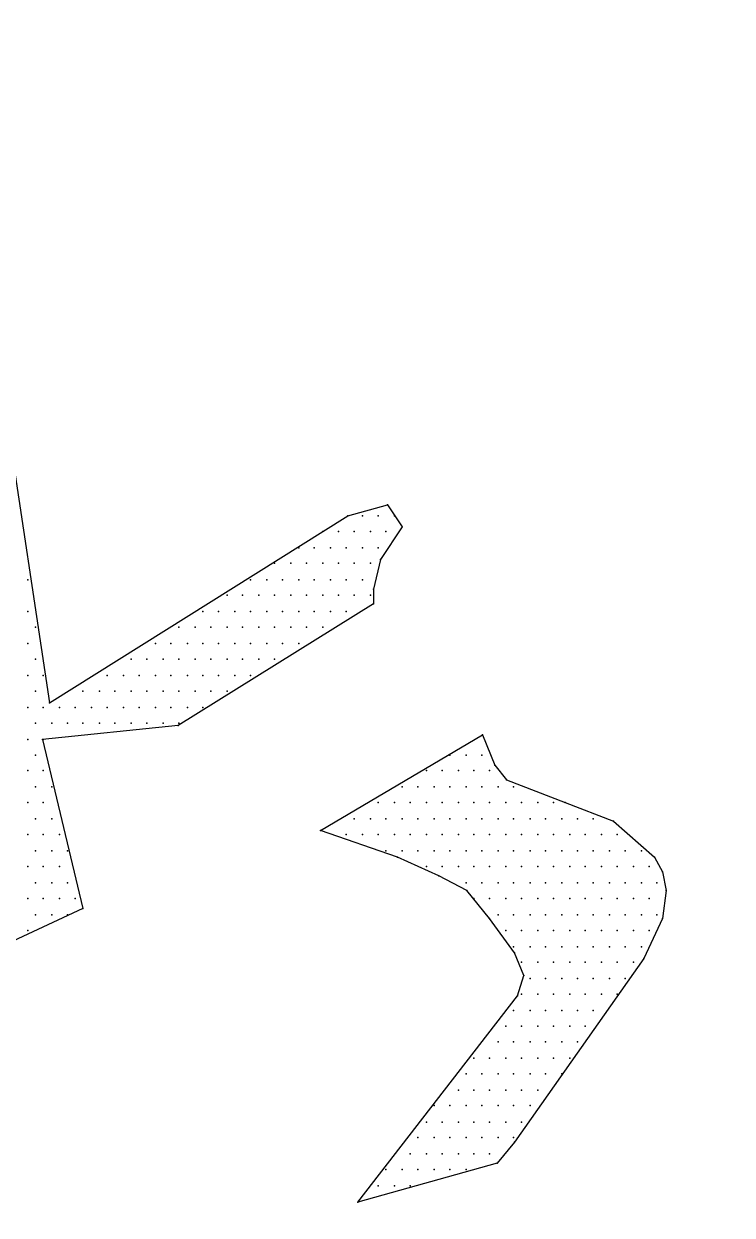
# Model space of a CAD drawing. Extents: x 204392 to 206166, y 706239 to 707835.
# Drawn here: x 204701.2 to 204710.8, y 707712.39 to 707728.53 of the extents above; entities that cross this region are included whole.
import ezdxf

# ---------------------------------------------------------------- set-up
doc = ezdxf.new("R2010")
doc.units = 0
doc.header["$LTSCALE"] = 7
doc.header["$MEASUREMENT"] = 0
doc.layers.add('FNCP001', color=2, linetype='Continuous')
doc.layers.add('KOTERET', color=1, linetype='Continuous')

# ---------------------------------------------------------------- blocks, each defined once
blk = doc.blocks.new('elips')
at = {"layer": 'KOTERET', "color": 1, "linetype": 'Continuous'}
blk.add_lwpolyline([(183470.016, 676895.4537, 0.049045), (183480.4615, 676894.7042, 0.072972), (183495.7682, 676897.3644, 0.125195), (183505.5539, 676902.7006, 0.103069), (183510.8901, 676910.222, 0.035565), (183511.2437, 676911.7474, 0.105225), (183511.0009, 676916.3288, 0.105504), (183506.2242, 676923.6021, 0.107235), (183498.7609, 676928.3419, 0.064474), (183486.278, 676931.7833, 0.055181), (183475.1886, 676932.1158, 0.081162), (183462.1621, 676929.4398, 0.05669), (183453.886, 676925.1539, 0.171614), (183447.8425, 676918.1287, 0.076301), (183446.9293, 676914.0117, 0.117637), (183448.3967, 676907.7307, 0.130118), (183453.0995, 676902.3945, 0.070334), (183462.7691, 676897.2958, 0.047983), (183470.016, 676895.4537)], format="xyb", dxfattribs=at)
at = {"layer": 'KOTERET', "color": 2, "linetype": 'Continuous'}
for points in [[(183456.0289, 676906.9601), (183456.3245, 676904.9966)], [(183458.346, 676906.2634), (183458.6152, 676906.3373)], [(183458.6152, 676906.3373), (183458.7155, 676906.1895)], [(183456.3245, 676904.9966), (183458.346, 676906.2634)], [(183458.4463, 676906.2634), (183458.4463, 676906.2634)], [(183458.5519, 676906.2634), (183458.5519, 676906.2634)], [(183458.6627, 676906.2634), (183458.6627, 676906.2634)], [(183458.7155, 676906.1895), (183458.5677, 676905.9678)], [(183458.1771, 676906.1578), (183458.1771, 676906.1578)], [(183458.2827, 676906.1578), (183458.2827, 676906.1578)], [(183458.3882, 676906.1578), (183458.3882, 676906.1578)], [(183458.4991, 676906.1578), (183458.4991, 676906.1578)], [(183458.6046, 676906.1578), (183458.6046, 676906.1578)], [(183458.0135, 676906.047), (183458.0135, 676906.047)], [(183458.119, 676906.047), (183458.119, 676906.047)], [(183458.2299, 676906.047), (183458.2299, 676906.047)], [(183458.3355, 676906.047), (183458.3355, 676906.047)], [(183458.4463, 676906.047), (183458.4463, 676906.047)], [(183458.5519, 676906.047), (183458.5519, 676906.047)], [(183457.8499, 676905.9414), (183457.8499, 676905.9414)], [(183457.9607, 676905.9414), (183457.9607, 676905.9414)], [(183458.0663, 676905.9414), (183458.0663, 676905.9414)], [(183458.1771, 676905.9414), (183458.1771, 676905.9414)], [(183458.2827, 676905.9414), (183458.2827, 676905.9414)], [(183458.3882, 676905.9414), (183458.3882, 676905.9414)], [(183458.4991, 676905.9414), (183458.4991, 676905.9414)], [(183458.5677, 676905.9678), (183458.5202, 676905.7672)], [(183456.1767, 676905.8306), (183456.1767, 676905.8306)], [(183457.6862, 676905.8306), (183457.6862, 676905.8306)], [(183457.7971, 676905.8306), (183457.7971, 676905.8306)], [(183457.9026, 676905.8306), (183457.9026, 676905.8306)], [(183458.0135, 676905.8306), (183458.0135, 676905.8306)], [(183458.119, 676905.8306), (183458.119, 676905.8306)], [(183458.2299, 676905.8306), (183458.2299, 676905.8306)], [(183458.3355, 676905.8306), (183458.3355, 676905.8306)], [(183458.4463, 676905.8306), (183458.4463, 676905.8306)], [(183458.5202, 676905.7672), (183458.5202, 676905.667)], [(183457.5279, 676905.725), (183457.5279, 676905.725)], [(183457.6335, 676905.725), (183457.6335, 676905.725)], [(183457.7443, 676905.725), (183457.7443, 676905.725)], [(183457.8499, 676905.725), (183457.8499, 676905.725)], [(183457.9607, 676905.725), (183457.9607, 676905.725)], [(183458.0663, 676905.725), (183458.0663, 676905.725)], [(183458.1771, 676905.725), (183458.1771, 676905.725)], [(183458.2827, 676905.725), (183458.2827, 676905.725)], [(183458.3882, 676905.725), (183458.3882, 676905.725)], [(183458.4991, 676905.725), (183458.4991, 676905.725)], [(183456.1767, 676905.6142), (183456.1767, 676905.6142)], [(183458.5202, 676905.667), (183457.1954, 676904.8436)], [(183457.3643, 676905.6142), (183457.3643, 676905.6142)], [(183457.4698, 676905.6142), (183457.4698, 676905.6142)], [(183457.5807, 676905.6142), (183457.5807, 676905.6142)], [(183457.6862, 676905.6142), (183457.6862, 676905.6142)], [(183457.7971, 676905.6142), (183457.7971, 676905.6142)], [(183457.9026, 676905.6142), (183457.9026, 676905.6142)], [(183458.0135, 676905.6142), (183458.0135, 676905.6142)], [(183458.119, 676905.6142), (183458.119, 676905.6142)], [(183458.2299, 676905.6142), (183458.2299, 676905.6142)], [(183458.3355, 676905.6142), (183458.3355, 676905.6142)], [(183456.2295, 676905.5086), (183456.2295, 676905.5086)], [(183457.2006, 676905.5086), (183457.2006, 676905.5086)], [(183457.3115, 676905.5086), (183457.3115, 676905.5086)], [(183457.4171, 676905.5086), (183457.4171, 676905.5086)], [(183457.5279, 676905.5086), (183457.5279, 676905.5086)], [(183457.6335, 676905.5086), (183457.6335, 676905.5086)], [(183457.7443, 676905.5086), (183457.7443, 676905.5086)], [(183457.8499, 676905.5086), (183457.8499, 676905.5086)], [(183457.9607, 676905.5086), (183457.9607, 676905.5086)], [(183458.0663, 676905.5086), (183458.0663, 676905.5086)], [(183458.1771, 676905.5086), (183458.1771, 676905.5086)], [(183456.1767, 676905.3978), (183456.1767, 676905.3978)], [(183457.0423, 676905.3978), (183457.0423, 676905.3978)], [(183457.1479, 676905.3978), (183457.1479, 676905.3978)], [(183457.2587, 676905.3978), (183457.2587, 676905.3978)], [(183457.3643, 676905.3978), (183457.3643, 676905.3978)], [(183457.4698, 676905.3978), (183457.4698, 676905.3978)], [(183457.5807, 676905.3978), (183457.5807, 676905.3978)], [(183457.6862, 676905.3978), (183457.6862, 676905.3978)], [(183457.7971, 676905.3978), (183457.7971, 676905.3978)], [(183457.9026, 676905.3978), (183457.9026, 676905.3978)], [(183458.0135, 676905.3978), (183458.0135, 676905.3978)], [(183456.2295, 676905.2922), (183456.2295, 676905.2922)], [(183456.8787, 676905.2922), (183456.8787, 676905.2922)], [(183456.9842, 676905.2922), (183456.9842, 676905.2922)], [(183457.0951, 676905.2922), (183457.0951, 676905.2922)], [(183457.2006, 676905.2922), (183457.2006, 676905.2922)], [(183457.3115, 676905.2922), (183457.3115, 676905.2922)], [(183457.4171, 676905.2922), (183457.4171, 676905.2922)], [(183457.5279, 676905.2922), (183457.5279, 676905.2922)], [(183457.6335, 676905.2922), (183457.6335, 676905.2922)], [(183457.7443, 676905.2922), (183457.7443, 676905.2922)], [(183457.8499, 676905.2922), (183457.8499, 676905.2922)], [(183456.1767, 676905.1814), (183456.1767, 676905.1814)], [(183456.2822, 676905.1814), (183456.2822, 676905.1814)], [(183456.7151, 676905.1814), (183456.7151, 676905.1814)], [(183456.8259, 676905.1814), (183456.8259, 676905.1814)], [(183456.9315, 676905.1814), (183456.9315, 676905.1814)], [(183457.0423, 676905.1814), (183457.0423, 676905.1814)], [(183457.1479, 676905.1814), (183457.1479, 676905.1814)], [(183457.2587, 676905.1814), (183457.2587, 676905.1814)], [(183457.3643, 676905.1814), (183457.3643, 676905.1814)], [(183457.4698, 676905.1814), (183457.4698, 676905.1814)], [(183457.5807, 676905.1814), (183457.5807, 676905.1814)], [(183457.6862, 676905.1814), (183457.6862, 676905.1814)], [(183456.2295, 676905.0758), (183456.2295, 676905.0758)], [(183456.5514, 676905.0758), (183456.5514, 676905.0758)], [(183456.6623, 676905.0758), (183456.6623, 676905.0758)], [(183456.7678, 676905.0758), (183456.7678, 676905.0758)], [(183456.8787, 676905.0758), (183456.8787, 676905.0758)], [(183456.9842, 676905.0758), (183456.9842, 676905.0758)], [(183457.0951, 676905.0758), (183457.0951, 676905.0758)], [(183457.2006, 676905.0758), (183457.2006, 676905.0758)], [(183457.3115, 676905.0758), (183457.3115, 676905.0758)], [(183457.4171, 676905.0758), (183457.4171, 676905.0758)], [(183457.5279, 676905.0758), (183457.5279, 676905.0758)], [(183456.1767, 676904.965), (183456.1767, 676904.965)], [(183456.2822, 676904.965), (183456.2822, 676904.965)], [(183456.3931, 676904.965), (183456.3931, 676904.965)], [(183456.4987, 676904.965), (183456.4987, 676904.965)], [(183456.6095, 676904.965), (183456.6095, 676904.965)], [(183456.7151, 676904.965), (183456.7151, 676904.965)], [(183456.8259, 676904.965), (183456.8259, 676904.965)], [(183456.9315, 676904.965), (183456.9315, 676904.965)], [(183457.0423, 676904.965), (183457.0423, 676904.965)], [(183457.1479, 676904.965), (183457.1479, 676904.965)], [(183457.2587, 676904.965), (183457.2587, 676904.965)], [(183457.3643, 676904.965), (183457.3643, 676904.965)], [(183456.2295, 676904.8594), (183456.2295, 676904.8594)], [(183457.1954, 676904.8436), (183456.277, 676904.7486)], [(183456.3403, 676904.8594), (183456.3403, 676904.8594)], [(183456.4459, 676904.8594), (183456.4459, 676904.8594)], [(183456.5514, 676904.8594), (183456.5514, 676904.8594)], [(183456.6623, 676904.8594), (183456.6623, 676904.8594)], [(183456.7678, 676904.8594), (183456.7678, 676904.8594)], [(183456.8787, 676904.8594), (183456.8787, 676904.8594)], [(183456.9842, 676904.8594), (183456.9842, 676904.8594)], [(183457.0951, 676904.8594), (183457.0951, 676904.8594)], [(183457.2006, 676904.8594), (183457.2006, 676904.8594)], [(183456.1767, 676904.7486), (183456.1767, 676904.7486)], [(183456.277, 676904.7486), (183456.5514, 676903.6032)], [(183456.2822, 676904.7486), (183456.2822, 676904.7486)], [(183458.1613, 676904.131), (183459.2591, 676904.7802)], [(183459.2591, 676904.7802), (183459.3436, 676904.5744)], [(183456.2295, 676904.643), (183456.2295, 676904.643)], [(183459.0374, 676904.643), (183459.0374, 676904.643)], [(183459.1483, 676904.643), (183459.1483, 676904.643)], [(183459.2539, 676904.643), (183459.2539, 676904.643)], [(183459.3436, 676904.5744), (183459.4228, 676904.4741)], [(183456.1767, 676904.5374), (183456.1767, 676904.5374)], [(183456.2822, 676904.5374), (183456.2822, 676904.5374)], [(183458.8791, 676904.5374), (183458.8791, 676904.5374)], [(183458.9847, 676904.5374), (183458.9847, 676904.5374)], [(183459.0955, 676904.5374), (183459.0955, 676904.5374)], [(183459.2011, 676904.5374), (183459.2011, 676904.5374)], [(183459.3066, 676904.5374), (183459.3066, 676904.5374)], [(183459.4228, 676904.4741), (183459.8186, 676904.321)], [(183456.2295, 676904.4266), (183456.2295, 676904.4266)], [(183456.3403, 676904.4266), (183456.3403, 676904.4266)], [(183458.7155, 676904.4266), (183458.7155, 676904.4266)], [(183458.821, 676904.4266), (183458.821, 676904.4266)], [(183458.9319, 676904.4266), (183458.9319, 676904.4266)], [(183459.0374, 676904.4266), (183459.0374, 676904.4266)], [(183459.1483, 676904.4266), (183459.1483, 676904.4266)], [(183459.2539, 676904.4266), (183459.2539, 676904.4266)], [(183459.3647, 676904.4266), (183459.3647, 676904.4266)], [(183459.4703, 676904.4266), (183459.4703, 676904.4266)], [(183456.1767, 676904.321), (183456.1767, 676904.321)], [(183456.2822, 676904.321), (183456.2822, 676904.321)], [(183458.5519, 676904.321), (183458.5519, 676904.321)], [(183458.6627, 676904.321), (183458.6627, 676904.321)], [(183458.7683, 676904.321), (183458.7683, 676904.321)], [(183458.8791, 676904.321), (183458.8791, 676904.321)], [(183458.9847, 676904.321), (183458.9847, 676904.321)], [(183459.0955, 676904.321), (183459.0955, 676904.321)], [(183459.2011, 676904.321), (183459.2011, 676904.321)], [(183459.3066, 676904.321), (183459.3066, 676904.321)], [(183459.4175, 676904.321), (183459.4175, 676904.321)], [(183459.523, 676904.321), (183459.523, 676904.321)], [(183459.6339, 676904.321), (183459.6339, 676904.321)], [(183459.7394, 676904.321), (183459.7394, 676904.321)], [(183459.8186, 676904.321), (183460.1459, 676904.1943)], [(183456.2295, 676904.2102), (183456.2295, 676904.2102)], [(183456.3403, 676904.2102), (183456.3403, 676904.2102)], [(183458.3882, 676904.2102), (183458.3882, 676904.2102)], [(183458.4991, 676904.2102), (183458.4991, 676904.2102)], [(183458.6046, 676904.2102), (183458.6046, 676904.2102)], [(183458.7155, 676904.2102), (183458.7155, 676904.2102)], [(183458.821, 676904.2102), (183458.821, 676904.2102)], [(183458.9319, 676904.2102), (183458.9319, 676904.2102)], [(183459.0374, 676904.2102), (183459.0374, 676904.2102)], [(183459.1483, 676904.2102), (183459.1483, 676904.2102)], [(183459.2539, 676904.2102), (183459.2539, 676904.2102)], [(183459.3647, 676904.2102), (183459.3647, 676904.2102)], [(183459.4703, 676904.2102), (183459.4703, 676904.2102)], [(183459.5811, 676904.2102), (183459.5811, 676904.2102)], [(183459.6867, 676904.2102), (183459.6867, 676904.2102)], [(183459.7975, 676904.2102), (183459.7975, 676904.2102)], [(183459.9031, 676904.2102), (183459.9031, 676904.2102)], [(183460.0086, 676904.2102), (183460.0086, 676904.2102)], [(183460.1459, 676904.1943), (183460.4256, 676903.9515)], [(183456.1767, 676904.1046), (183456.1767, 676904.1046)], [(183456.2822, 676904.1046), (183456.2822, 676904.1046)], [(183456.3931, 676904.1046), (183456.3931, 676904.1046)], [(183458.6838, 676903.9515), (183458.1613, 676904.131)], [(183458.3355, 676904.1046), (183458.3355, 676904.1046)], [(183458.4463, 676904.1046), (183458.4463, 676904.1046)], [(183458.5519, 676904.1046), (183458.5519, 676904.1046)], [(183458.6627, 676904.1046), (183458.6627, 676904.1046)], [(183458.7683, 676904.1046), (183458.7683, 676904.1046)], [(183458.8791, 676904.1046), (183458.8791, 676904.1046)], [(183458.9847, 676904.1046), (183458.9847, 676904.1046)], [(183459.0955, 676904.1046), (183459.0955, 676904.1046)], [(183459.2011, 676904.1046), (183459.2011, 676904.1046)], [(183459.3066, 676904.1046), (183459.3066, 676904.1046)], [(183459.4175, 676904.1046), (183459.4175, 676904.1046)], [(183459.523, 676904.1046), (183459.523, 676904.1046)], [(183459.6339, 676904.1046), (183459.6339, 676904.1046)], [(183459.7394, 676904.1046), (183459.7394, 676904.1046)], [(183459.8503, 676904.1046), (183459.8503, 676904.1046)], [(183459.9558, 676904.1046), (183459.9558, 676904.1046)], [(183460.0667, 676904.1046), (183460.0667, 676904.1046)], [(183460.1723, 676904.1046), (183460.1723, 676904.1046)], [(183456.2295, 676903.9938), (183456.2295, 676903.9938)], [(183456.3403, 676903.9938), (183456.3403, 676903.9938)], [(183456.4459, 676903.9938), (183456.4459, 676903.9938)], [(183458.6046, 676903.9938), (183458.6046, 676903.9938)], [(183458.7155, 676903.9938), (183458.7155, 676903.9938)], [(183458.821, 676903.9938), (183458.821, 676903.9938)], [(183458.9319, 676903.9938), (183458.9319, 676903.9938)], [(183459.0374, 676903.9938), (183459.0374, 676903.9938)], [(183459.1483, 676903.9938), (183459.1483, 676903.9938)], [(183459.2539, 676903.9938), (183459.2539, 676903.9938)], [(183459.3647, 676903.9938), (183459.3647, 676903.9938)], [(183459.4703, 676903.9938), (183459.4703, 676903.9938)], [(183459.5811, 676903.9938), (183459.5811, 676903.9938)], [(183459.6867, 676903.9938), (183459.6867, 676903.9938)], [(183459.7975, 676903.9938), (183459.7975, 676903.9938)], [(183459.9031, 676903.9938), (183459.9031, 676903.9938)], [(183460.0086, 676903.9938), (183460.0086, 676903.9938)], [(183460.1195, 676903.9938), (183460.1195, 676903.9938)], [(183460.225, 676903.9938), (183460.225, 676903.9938)], [(183460.3359, 676903.9938), (183460.3359, 676903.9938)], [(183458.9636, 676903.8249), (183458.6838, 676903.9515)], [(183460.4256, 676903.9515), (183460.4784, 676903.8513)], [(183456.1767, 676903.8882), (183456.1767, 676903.8882)], [(183456.2822, 676903.8882), (183456.2822, 676903.8882)], [(183456.3931, 676903.8882), (183456.3931, 676903.8882)], [(183458.8791, 676903.8882), (183458.8791, 676903.8882)], [(183459.1536, 676903.7246), (183458.9636, 676903.8249)], [(183458.9847, 676903.8882), (183458.9847, 676903.8882)], [(183459.0955, 676903.8882), (183459.0955, 676903.8882)], [(183459.2011, 676903.8882), (183459.2011, 676903.8882)], [(183459.3066, 676903.8882), (183459.3066, 676903.8882)], [(183459.4175, 676903.8882), (183459.4175, 676903.8882)], [(183459.523, 676903.8882), (183459.523, 676903.8882)], [(183459.6339, 676903.8882), (183459.6339, 676903.8882)], [(183459.7394, 676903.8882), (183459.7394, 676903.8882)], [(183459.8503, 676903.8882), (183459.8503, 676903.8882)], [(183459.9558, 676903.8882), (183459.9558, 676903.8882)], [(183460.0667, 676903.8882), (183460.0667, 676903.8882)], [(183460.1723, 676903.8882), (183460.1723, 676903.8882)], [(183460.2831, 676903.8882), (183460.2831, 676903.8882)], [(183460.3887, 676903.8882), (183460.3887, 676903.8882)], [(183460.4784, 676903.8513), (183460.5048, 676903.7246)], [(183456.2295, 676903.7774), (183456.2295, 676903.7774)], [(183456.3403, 676903.7774), (183456.3403, 676903.7774)], [(183456.4459, 676903.7774), (183456.4459, 676903.7774)], [(183459.1483, 676903.7774), (183459.1483, 676903.7774)], [(183459.2539, 676903.7774), (183459.2539, 676903.7774)], [(183459.3647, 676903.7774), (183459.3647, 676903.7774)], [(183459.4703, 676903.7774), (183459.4703, 676903.7774)], [(183459.5811, 676903.7774), (183459.5811, 676903.7774)], [(183459.6867, 676903.7774), (183459.6867, 676903.7774)], [(183459.7975, 676903.7774), (183459.7975, 676903.7774)], [(183459.9031, 676903.7774), (183459.9031, 676903.7774)], [(183460.0086, 676903.7774), (183460.0086, 676903.7774)], [(183460.1195, 676903.7774), (183460.1195, 676903.7774)], [(183460.225, 676903.7774), (183460.225, 676903.7774)], [(183460.3359, 676903.7774), (183460.3359, 676903.7774)], [(183460.4414, 676903.7774), (183460.4414, 676903.7774)], [(183456.1767, 676903.6718), (183456.1767, 676903.6718)], [(183456.2822, 676903.6718), (183456.2822, 676903.6718)], [(183456.3931, 676903.6718), (183456.3931, 676903.6718)], [(183456.4987, 676903.6718), (183456.4987, 676903.6718)], [(183459.3066, 676903.5346), (183459.1536, 676903.7246)], [(183459.2011, 676903.6718), (183459.2011, 676903.6718)], [(183459.3066, 676903.6718), (183459.3066, 676903.6718)], [(183459.4175, 676903.6718), (183459.4175, 676903.6718)], [(183459.523, 676903.6718), (183459.523, 676903.6718)], [(183459.6339, 676903.6718), (183459.6339, 676903.6718)], [(183459.7394, 676903.6718), (183459.7394, 676903.6718)], [(183459.8503, 676903.6718), (183459.8503, 676903.6718)], [(183459.9558, 676903.6718), (183459.9558, 676903.6718)], [(183460.0667, 676903.6718), (183460.0667, 676903.6718)], [(183460.1723, 676903.6718), (183460.1723, 676903.6718)], [(183460.2831, 676903.6718), (183460.2831, 676903.6718)], [(183460.3887, 676903.6718), (183460.3887, 676903.6718)], [(183460.5048, 676903.7246), (183460.4784, 676903.5346)], [(183456.5514, 676903.6032), (183455.8019, 676903.2548)], [(183456.2295, 676903.561), (183456.2295, 676903.561)], [(183456.3403, 676903.561), (183456.3403, 676903.561)], [(183456.4459, 676903.561), (183456.4459, 676903.561)], [(183459.4755, 676903.3023), (183459.3066, 676903.5346)], [(183459.3647, 676903.561), (183459.3647, 676903.561)], [(183459.4703, 676903.561), (183459.4703, 676903.561)], [(183459.5811, 676903.561), (183459.5811, 676903.561)], [(183459.6867, 676903.561), (183459.6867, 676903.561)], [(183459.7975, 676903.561), (183459.7975, 676903.561)], [(183459.9031, 676903.561), (183459.9031, 676903.561)], [(183460.0086, 676903.561), (183460.0086, 676903.561)], [(183460.1195, 676903.561), (183460.1195, 676903.561)], [(183460.225, 676903.561), (183460.225, 676903.561)], [(183460.3359, 676903.561), (183460.3359, 676903.561)], [(183460.4784, 676903.5346), (183460.3517, 676903.2654)], [(183460.4414, 676903.561), (183460.4414, 676903.561)], [(183456.1767, 676903.4554), (183456.1767, 676903.4554)], [(183459.4175, 676903.4554), (183459.4175, 676903.4554)], [(183459.523, 676903.4554), (183459.523, 676903.4554)], [(183459.6339, 676903.4554), (183459.6339, 676903.4554)], [(183459.7394, 676903.4554), (183459.7394, 676903.4554)], [(183459.8503, 676903.4554), (183459.8503, 676903.4554)], [(183459.9558, 676903.4554), (183459.9558, 676903.4554)], [(183460.0667, 676903.4554), (183460.0667, 676903.4554)], [(183460.1723, 676903.4554), (183460.1723, 676903.4554)], [(183460.2831, 676903.4554), (183460.2831, 676903.4554)], [(183460.3887, 676903.4554), (183460.3887, 676903.4554)], [(183459.4703, 676903.3446), (183459.4703, 676903.3446)], [(183459.5811, 676903.3446), (183459.5811, 676903.3446)], [(183459.6867, 676903.3446), (183459.6867, 676903.3446)], [(183459.7975, 676903.3446), (183459.7975, 676903.3446)], [(183459.9031, 676903.3446), (183459.9031, 676903.3446)], [(183460.0086, 676903.3446), (183460.0086, 676903.3446)], [(183460.1195, 676903.3446), (183460.1195, 676903.3446)], [(183460.225, 676903.3446), (183460.225, 676903.3446)], [(183460.3359, 676903.3446), (183460.3359, 676903.3446)], [(183459.5389, 676903.1493), (183459.4755, 676903.3023)], [(183460.3517, 676903.2654), (183459.4755, 676902.0197)], [(183459.523, 676903.239), (183459.523, 676903.239)], [(183459.6339, 676903.239), (183459.6339, 676903.239)], [(183459.7394, 676903.239), (183459.7394, 676903.239)], [(183459.8503, 676903.239), (183459.8503, 676903.239)], [(183459.9558, 676903.239), (183459.9558, 676903.239)], [(183460.0667, 676903.239), (183460.0667, 676903.239)], [(183460.1723, 676903.239), (183460.1723, 676903.239)], [(183460.2831, 676903.239), (183460.2831, 676903.239)], [(183459.4966, 676903.012), (183459.5389, 676903.1493)], [(183459.5811, 676903.1282), (183459.5811, 676903.1282)], [(183459.6867, 676903.1282), (183459.6867, 676903.1282)], [(183459.7975, 676903.1282), (183459.7975, 676903.1282)], [(183459.9031, 676903.1282), (183459.9031, 676903.1282)], [(183460.0086, 676903.1282), (183460.0086, 676903.1282)], [(183460.1195, 676903.1282), (183460.1195, 676903.1282)], [(183460.225, 676903.1282), (183460.225, 676903.1282)], [(183459.523, 676903.0226), (183459.523, 676903.0226)], [(183459.6339, 676903.0226), (183459.6339, 676903.0226)], [(183459.7394, 676903.0226), (183459.7394, 676903.0226)], [(183459.8503, 676903.0226), (183459.8503, 676903.0226)], [(183459.9558, 676903.0226), (183459.9558, 676903.0226)], [(183460.0667, 676903.0226), (183460.0667, 676903.0226)], [(183460.1723, 676903.0226), (183460.1723, 676903.0226)], [(183458.4146, 676901.6133), (183459.4966, 676903.012)], [(183459.4703, 676902.9118), (183459.4703, 676902.9118)], [(183459.5811, 676902.9118), (183459.5811, 676902.9118)], [(183459.6867, 676902.9118), (183459.6867, 676902.9118)], [(183459.7975, 676902.9118), (183459.7975, 676902.9118)], [(183459.9031, 676902.9118), (183459.9031, 676902.9118)], [(183460.0086, 676902.9118), (183460.0086, 676902.9118)], [(183459.4175, 676902.8062), (183459.4175, 676902.8062)], [(183459.523, 676902.8062), (183459.523, 676902.8062)], [(183459.6339, 676902.8062), (183459.6339, 676902.8062)], [(183459.7394, 676902.8062), (183459.7394, 676902.8062)], [(183459.8503, 676902.8062), (183459.8503, 676902.8062)], [(183459.9558, 676902.8062), (183459.9558, 676902.8062)], [(183459.3647, 676902.7006), (183459.3647, 676902.7006)], [(183459.4703, 676902.7006), (183459.4703, 676902.7006)], [(183459.5811, 676902.7006), (183459.5811, 676902.7006)], [(183459.6867, 676902.7006), (183459.6867, 676902.7006)], [(183459.7975, 676902.7006), (183459.7975, 676902.7006)], [(183459.9031, 676902.7006), (183459.9031, 676902.7006)], [(183459.2011, 676902.5898), (183459.2011, 676902.5898)], [(183459.3066, 676902.5898), (183459.3066, 676902.5898)], [(183459.4175, 676902.5898), (183459.4175, 676902.5898)], [(183459.523, 676902.5898), (183459.523, 676902.5898)], [(183459.6339, 676902.5898), (183459.6339, 676902.5898)], [(183459.7394, 676902.5898), (183459.7394, 676902.5898)], [(183459.8503, 676902.5898), (183459.8503, 676902.5898)], [(183459.1483, 676902.4842), (183459.1483, 676902.4842)], [(183459.2539, 676902.4842), (183459.2539, 676902.4842)], [(183459.3647, 676902.4842), (183459.3647, 676902.4842)], [(183459.4703, 676902.4842), (183459.4703, 676902.4842)], [(183459.5811, 676902.4842), (183459.5811, 676902.4842)], [(183459.6867, 676902.4842), (183459.6867, 676902.4842)], [(183459.7975, 676902.4842), (183459.7975, 676902.4842)], [(183459.0955, 676902.3734), (183459.0955, 676902.3734)], [(183459.2011, 676902.3734), (183459.2011, 676902.3734)], [(183459.3066, 676902.3734), (183459.3066, 676902.3734)], [(183459.4175, 676902.3734), (183459.4175, 676902.3734)], [(183459.523, 676902.3734), (183459.523, 676902.3734)], [(183459.6339, 676902.3734), (183459.6339, 676902.3734)], [(183458.9319, 676902.2678), (183458.9319, 676902.2678)], [(183459.0374, 676902.2678), (183459.0374, 676902.2678)], [(183459.1483, 676902.2678), (183459.1483, 676902.2678)], [(183459.2539, 676902.2678), (183459.2539, 676902.2678)], [(183459.3647, 676902.2678), (183459.3647, 676902.2678)], [(183459.4703, 676902.2678), (183459.4703, 676902.2678)], [(183459.5811, 676902.2678), (183459.5811, 676902.2678)], [(183458.8791, 676902.157), (183458.8791, 676902.157)], [(183458.9847, 676902.157), (183458.9847, 676902.157)], [(183459.0955, 676902.157), (183459.0955, 676902.157)], [(183459.2011, 676902.157), (183459.2011, 676902.157)], [(183459.3066, 676902.157), (183459.3066, 676902.157)], [(183459.4175, 676902.157), (183459.4175, 676902.157)], [(183459.523, 676902.157), (183459.523, 676902.157)], [(183458.821, 676902.0514), (183458.821, 676902.0514)], [(183458.9319, 676902.0514), (183458.9319, 676902.0514)], [(183459.0374, 676902.0514), (183459.0374, 676902.0514)], [(183459.1483, 676902.0514), (183459.1483, 676902.0514)], [(183459.2539, 676902.0514), (183459.2539, 676902.0514)], [(183459.3647, 676902.0514), (183459.3647, 676902.0514)], [(183459.4703, 676902.0514), (183459.4703, 676902.0514)], [(183459.4755, 676902.0197), (183459.3594, 676901.8772)], [(183458.7683, 676901.9406), (183458.7683, 676901.9406)], [(183458.8791, 676901.9406), (183458.8791, 676901.9406)], [(183458.9847, 676901.9406), (183458.9847, 676901.9406)], [(183459.0955, 676901.9406), (183459.0955, 676901.9406)], [(183459.2011, 676901.9406), (183459.2011, 676901.9406)], [(183459.3066, 676901.9406), (183459.3066, 676901.9406)], [(183459.3594, 676901.8772), (183458.4146, 676901.6133)], [(183458.6046, 676901.835), (183458.6046, 676901.835)], [(183458.7155, 676901.835), (183458.7155, 676901.835)], [(183458.821, 676901.835), (183458.821, 676901.835)], [(183458.9319, 676901.835), (183458.9319, 676901.835)], [(183459.0374, 676901.835), (183459.0374, 676901.835)], [(183459.1483, 676901.835), (183459.1483, 676901.835)], [(183458.5519, 676901.7242), (183458.5519, 676901.7242)], [(183458.6627, 676901.7242), (183458.6627, 676901.7242)], [(183458.7683, 676901.7242), (183458.7683, 676901.7242)]]:
    blk.add_lwpolyline(points, dxfattribs=at)
at = {"layer": 'KOTERET', "color": 1}
for p in [(183458.6152, 676906.3373), (183458.6152, 676906.3373), (183458.346, 676906.2634), (183458.346, 676906.2634), (183458.4463, 676906.2634), (183458.4463, 676906.2634), (183458.5519, 676906.2634), (183458.5519, 676906.2634), (183458.6627, 676906.2634), (183458.6627, 676906.2634), (183458.7155, 676906.1895), (183458.7155, 676906.1895), (183458.1771, 676906.1578), (183458.1771, 676906.1578), (183458.2827, 676906.1578), (183458.2827, 676906.1578), (183458.3882, 676906.1578), (183458.3882, 676906.1578), (183458.4991, 676906.1578), (183458.4991, 676906.1578), (183458.6046, 676906.1578), (183458.6046, 676906.1578), (183458.0135, 676906.047), (183458.0135, 676906.047), (183458.119, 676906.047), (183458.119, 676906.047), (183458.2299, 676906.047), (183458.2299, 676906.047), (183458.3355, 676906.047), (183458.3355, 676906.047), (183458.4463, 676906.047), (183458.4463, 676906.047), (183458.5519, 676906.047), (183458.5519, 676906.047), (183457.8499, 676905.9414), (183457.8499, 676905.9414), (183457.9607, 676905.9414), (183457.9607, 676905.9414), (183458.0663, 676905.9414), (183458.0663, 676905.9414), (183458.1771, 676905.9414), (183458.1771, 676905.9414), (183458.2827, 676905.9414), (183458.2827, 676905.9414), (183458.3882, 676905.9414), (183458.3882, 676905.9414), (183458.4991, 676905.9414), (183458.4991, 676905.9414), (183458.5677, 676905.9678), (183458.5677, 676905.9678), (183456.1767, 676905.8306), (183456.1767, 676905.8306), (183457.6862, 676905.8306), (183457.6862, 676905.8306), (183457.7971, 676905.8306), (183457.7971, 676905.8306), (183457.9026, 676905.8306), (183457.9026, 676905.8306), (183458.0135, 676905.8306), (183458.0135, 676905.8306), (183458.119, 676905.8306), (183458.119, 676905.8306), (183458.2299, 676905.8306), (183458.2299, 676905.8306), (183458.3355, 676905.8306), (183458.3355, 676905.8306), (183458.4463, 676905.8306), (183458.4463, 676905.8306), (183458.5202, 676905.7672), (183458.5202, 676905.7672), (183457.5279, 676905.725), (183457.5279, 676905.725), (183457.6335, 676905.725), (183457.6335, 676905.725), (183457.7443, 676905.725), (183457.7443, 676905.725), (183457.8499, 676905.725), (183457.8499, 676905.725), (183457.9607, 676905.725), (183457.9607, 676905.725), (183458.0663, 676905.725), (183458.0663, 676905.725), (183458.1771, 676905.725), (183458.1771, 676905.725), (183458.2827, 676905.725), (183458.2827, 676905.725), (183458.3882, 676905.725), (183458.3882, 676905.725), (183458.4991, 676905.725), (183458.4991, 676905.725), (183456.1767, 676905.6142), (183456.1767, 676905.6142), (183457.3643, 676905.6142), (183457.3643, 676905.6142), (183457.4698, 676905.6142), (183457.4698, 676905.6142), (183457.5807, 676905.6142), (183457.5807, 676905.6142), (183457.6862, 676905.6142), (183457.6862, 676905.6142), (183457.7971, 676905.6142), (183457.7971, 676905.6142), (183457.9026, 676905.6142), (183457.9026, 676905.6142), (183458.0135, 676905.6142), (183458.0135, 676905.6142), (183458.119, 676905.6142), (183458.119, 676905.6142), (183458.2299, 676905.6142), (183458.2299, 676905.6142), (183458.3355, 676905.6142), (183458.3355, 676905.6142), (183458.5202, 676905.667), (183458.5202, 676905.667), (183456.2295, 676905.5086), (183456.2295, 676905.5086), (183457.2006, 676905.5086), (183457.2006, 676905.5086), (183457.3115, 676905.5086), (183457.3115, 676905.5086), (183457.4171, 676905.5086), (183457.4171, 676905.5086), (183457.5279, 676905.5086), (183457.5279, 676905.5086), (183457.6335, 676905.5086), (183457.6335, 676905.5086), (183457.7443, 676905.5086), (183457.7443, 676905.5086), (183457.8499, 676905.5086), (183457.8499, 676905.5086), (183457.9607, 676905.5086), (183457.9607, 676905.5086), (183458.0663, 676905.5086), (183458.0663, 676905.5086), (183458.1771, 676905.5086), (183458.1771, 676905.5086), (183456.1767, 676905.3978), (183456.1767, 676905.3978), (183457.0423, 676905.3978), (183457.0423, 676905.3978), (183457.1479, 676905.3978), (183457.1479, 676905.3978), (183457.2587, 676905.3978), (183457.2587, 676905.3978), (183457.3643, 676905.3978), (183457.3643, 676905.3978), (183457.4698, 676905.3978), (183457.4698, 676905.3978), (183457.5807, 676905.3978), (183457.5807, 676905.3978), (183457.6862, 676905.3978), (183457.6862, 676905.3978), (183457.7971, 676905.3978), (183457.7971, 676905.3978), (183457.9026, 676905.3978), (183457.9026, 676905.3978), (183458.0135, 676905.3978), (183458.0135, 676905.3978), (183456.2295, 676905.2922), (183456.2295, 676905.2922), (183456.8787, 676905.2922), (183456.8787, 676905.2922), (183456.9842, 676905.2922), (183456.9842, 676905.2922), (183457.0951, 676905.2922), (183457.0951, 676905.2922), (183457.2006, 676905.2922), (183457.2006, 676905.2922), (183457.3115, 676905.2922), (183457.3115, 676905.2922), (183457.4171, 676905.2922), (183457.4171, 676905.2922), (183457.5279, 676905.2922), (183457.5279, 676905.2922), (183457.6335, 676905.2922), (183457.6335, 676905.2922), (183457.7443, 676905.2922), (183457.7443, 676905.2922), (183457.8499, 676905.2922), (183457.8499, 676905.2922), (183456.1767, 676905.1814), (183456.1767, 676905.1814), (183456.2822, 676905.1814), (183456.2822, 676905.1814), (183456.7151, 676905.1814), (183456.7151, 676905.1814), (183456.8259, 676905.1814), (183456.8259, 676905.1814), (183456.9315, 676905.1814), (183456.9315, 676905.1814), (183457.0423, 676905.1814), (183457.0423, 676905.1814), (183457.1479, 676905.1814), (183457.1479, 676905.1814), (183457.2587, 676905.1814), (183457.2587, 676905.1814), (183457.3643, 676905.1814), (183457.3643, 676905.1814), (183457.4698, 676905.1814), (183457.4698, 676905.1814), (183457.5807, 676905.1814), (183457.5807, 676905.1814), (183457.6862, 676905.1814), (183457.6862, 676905.1814), (183456.2295, 676905.0758), (183456.2295, 676905.0758), (183456.5514, 676905.0758), (183456.5514, 676905.0758), (183456.6623, 676905.0758), (183456.6623, 676905.0758), (183456.7678, 676905.0758), (183456.7678, 676905.0758), (183456.8787, 676905.0758), (183456.8787, 676905.0758), (183456.9842, 676905.0758), (183456.9842, 676905.0758), (183457.0951, 676905.0758), (183457.0951, 676905.0758), (183457.2006, 676905.0758), (183457.2006, 676905.0758), (183457.3115, 676905.0758), (183457.3115, 676905.0758), (183457.4171, 676905.0758), (183457.4171, 676905.0758), (183457.5279, 676905.0758), (183457.5279, 676905.0758), (183456.1767, 676904.965), (183456.1767, 676904.965), (183456.2822, 676904.965), (183456.2822, 676904.965), (183456.3245, 676904.9966), (183456.3245, 676904.9966), (183456.3931, 676904.965), (183456.3931, 676904.965), (183456.4987, 676904.965), (183456.4987, 676904.965), (183456.6095, 676904.965), (183456.6095, 676904.965), (183456.7151, 676904.965), (183456.7151, 676904.965), (183456.8259, 676904.965), (183456.8259, 676904.965), (183456.9315, 676904.965), (183456.9315, 676904.965), (183457.0423, 676904.965), (183457.0423, 676904.965), (183457.1479, 676904.965), (183457.1479, 676904.965), (183457.2587, 676904.965), (183457.2587, 676904.965), (183457.3643, 676904.965), (183457.3643, 676904.965), (183456.2295, 676904.8594), (183456.2295, 676904.8594), (183456.3403, 676904.8594), (183456.3403, 676904.8594), (183456.4459, 676904.8594), (183456.4459, 676904.8594), (183456.5514, 676904.8594), (183456.5514, 676904.8594), (183456.6623, 676904.8594), (183456.6623, 676904.8594), (183456.7678, 676904.8594), (183456.7678, 676904.8594), (183456.8787, 676904.8594), (183456.8787, 676904.8594), (183456.9842, 676904.8594), (183456.9842, 676904.8594), (183457.0951, 676904.8594), (183457.0951, 676904.8594), (183457.1954, 676904.8436), (183457.1954, 676904.8436), (183457.2006, 676904.8594), (183457.2006, 676904.8594), (183456.1767, 676904.7486), (183456.1767, 676904.7486), (183456.277, 676904.7486), (183456.277, 676904.7486), (183456.2822, 676904.7486), (183456.2822, 676904.7486), (183459.2591, 676904.7802), (183459.2591, 676904.7802), (183456.2295, 676904.643), (183456.2295, 676904.643), (183459.0374, 676904.643), (183459.0374, 676904.643), (183459.1483, 676904.643), (183459.1483, 676904.643), (183459.2539, 676904.643), (183459.2539, 676904.643), (183459.3436, 676904.5744), (183459.3436, 676904.5744), (183456.1767, 676904.5374), (183456.1767, 676904.5374), (183456.2822, 676904.5374), (183456.2822, 676904.5374), (183458.8791, 676904.5374), (183458.8791, 676904.5374), (183458.9847, 676904.5374), (183458.9847, 676904.5374), (183459.0955, 676904.5374), (183459.0955, 676904.5374), (183459.2011, 676904.5374), (183459.2011, 676904.5374), (183459.3066, 676904.5374), (183459.3066, 676904.5374), (183459.4228, 676904.4741), (183459.4228, 676904.4741), (183456.2295, 676904.4266), (183456.2295, 676904.4266), (183456.3403, 676904.4266), (183456.3403, 676904.4266), (183458.7155, 676904.4266), (183458.7155, 676904.4266), (183458.821, 676904.4266), (183458.821, 676904.4266), (183458.9319, 676904.4266), (183458.9319, 676904.4266), (183459.0374, 676904.4266), (183459.0374, 676904.4266), (183459.1483, 676904.4266), (183459.1483, 676904.4266), (183459.2539, 676904.4266), (183459.2539, 676904.4266), (183459.3647, 676904.4266), (183459.3647, 676904.4266), (183459.4703, 676904.4266), (183459.4703, 676904.4266), (183456.1767, 676904.321), (183456.1767, 676904.321), (183456.2822, 676904.321), (183456.2822, 676904.321), (183458.5519, 676904.321), (183458.5519, 676904.321), (183458.6627, 676904.321), (183458.6627, 676904.321), (183458.7683, 676904.321), (183458.7683, 676904.321), (183458.8791, 676904.321), (183458.8791, 676904.321), (183458.9847, 676904.321), (183458.9847, 676904.321), (183459.0955, 676904.321), (183459.0955, 676904.321), (183459.2011, 676904.321), (183459.2011, 676904.321), (183459.3066, 676904.321), (183459.3066, 676904.321), (183459.4175, 676904.321), (183459.4175, 676904.321), (183459.523, 676904.321), (183459.523, 676904.321), (183459.6339, 676904.321), (183459.6339, 676904.321), (183459.7394, 676904.321), (183459.7394, 676904.321), (183459.8186, 676904.321), (183459.8186, 676904.321), (183456.2295, 676904.2102), (183456.2295, 676904.2102), (183456.3403, 676904.2102), (183456.3403, 676904.2102), (183458.3882, 676904.2102), (183458.3882, 676904.2102), (183458.4991, 676904.2102), (183458.4991, 676904.2102), (183458.6046, 676904.2102), (183458.6046, 676904.2102), (183458.7155, 676904.2102), (183458.7155, 676904.2102), (183458.821, 676904.2102), (183458.821, 676904.2102), (183458.9319, 676904.2102), (183458.9319, 676904.2102), (183459.0374, 676904.2102), (183459.0374, 676904.2102), (183459.1483, 676904.2102), (183459.1483, 676904.2102), (183459.2539, 676904.2102), (183459.2539, 676904.2102), (183459.3647, 676904.2102), (183459.3647, 676904.2102), (183459.4703, 676904.2102), (183459.4703, 676904.2102), (183459.5811, 676904.2102), (183459.5811, 676904.2102), (183459.6867, 676904.2102), (183459.6867, 676904.2102), (183459.7975, 676904.2102), (183459.7975, 676904.2102), (183459.9031, 676904.2102), (183459.9031, 676904.2102), (183460.0086, 676904.2102), (183460.0086, 676904.2102), (183460.1459, 676904.1943), (183460.1459, 676904.1943), (183456.1767, 676904.1046), (183456.1767, 676904.1046), (183456.2822, 676904.1046), (183456.2822, 676904.1046), (183456.3931, 676904.1046), (183456.3931, 676904.1046), (183458.1613, 676904.131), (183458.1613, 676904.131), (183458.3355, 676904.1046), (183458.3355, 676904.1046), (183458.4463, 676904.1046), (183458.4463, 676904.1046), (183458.5519, 676904.1046), (183458.5519, 676904.1046), (183458.6627, 676904.1046), (183458.6627, 676904.1046), (183458.7683, 676904.1046), (183458.7683, 676904.1046), (183458.8791, 676904.1046), (183458.8791, 676904.1046), (183458.9847, 676904.1046), (183458.9847, 676904.1046), (183459.0955, 676904.1046), (183459.0955, 676904.1046), (183459.2011, 676904.1046), (183459.2011, 676904.1046), (183459.3066, 676904.1046), (183459.3066, 676904.1046), (183459.4175, 676904.1046), (183459.4175, 676904.1046), (183459.523, 676904.1046), (183459.523, 676904.1046), (183459.6339, 676904.1046), (183459.6339, 676904.1046), (183459.7394, 676904.1046), (183459.7394, 676904.1046), (183459.8503, 676904.1046), (183459.8503, 676904.1046), (183459.9558, 676904.1046), (183459.9558, 676904.1046), (183460.0667, 676904.1046), (183460.0667, 676904.1046), (183460.1723, 676904.1046), (183460.1723, 676904.1046), (183456.2295, 676903.9938), (183456.2295, 676903.9938), (183456.3403, 676903.9938), (183456.3403, 676903.9938), (183456.4459, 676903.9938), (183456.4459, 676903.9938), (183458.6046, 676903.9938), (183458.6046, 676903.9938), (183458.7155, 676903.9938), (183458.7155, 676903.9938), (183458.821, 676903.9938), (183458.821, 676903.9938), (183458.9319, 676903.9938), (183458.9319, 676903.9938), (183459.0374, 676903.9938), (183459.0374, 676903.9938), (183459.1483, 676903.9938), (183459.1483, 676903.9938), (183459.2539, 676903.9938), (183459.2539, 676903.9938), (183459.3647, 676903.9938), (183459.3647, 676903.9938), (183459.4703, 676903.9938), (183459.4703, 676903.9938), (183459.5811, 676903.9938), (183459.5811, 676903.9938), (183459.6867, 676903.9938), (183459.6867, 676903.9938), (183459.7975, 676903.9938), (183459.7975, 676903.9938), (183459.9031, 676903.9938), (183459.9031, 676903.9938), (183460.0086, 676903.9938), (183460.0086, 676903.9938), (183460.1195, 676903.9938), (183460.1195, 676903.9938), (183460.225, 676903.9938), (183460.225, 676903.9938), (183460.3359, 676903.9938), (183460.3359, 676903.9938), (183458.6838, 676903.9515), (183458.6838, 676903.9515), (183460.4256, 676903.9515), (183460.4256, 676903.9515), (183456.1767, 676903.8882), (183456.1767, 676903.8882), (183456.2822, 676903.8882), (183456.2822, 676903.8882), (183456.3931, 676903.8882), (183456.3931, 676903.8882), (183458.8791, 676903.8882), (183458.8791, 676903.8882), (183458.9636, 676903.8249), (183458.9636, 676903.8249), (183458.9847, 676903.8882), (183458.9847, 676903.8882), (183459.0955, 676903.8882), (183459.0955, 676903.8882), (183459.2011, 676903.8882), (183459.2011, 676903.8882), (183459.3066, 676903.8882), (183459.3066, 676903.8882), (183459.4175, 676903.8882), (183459.4175, 676903.8882), (183459.523, 676903.8882), (183459.523, 676903.8882), (183459.6339, 676903.8882), (183459.6339, 676903.8882), (183459.7394, 676903.8882), (183459.7394, 676903.8882), (183459.8503, 676903.8882), (183459.8503, 676903.8882), (183459.9558, 676903.8882), (183459.9558, 676903.8882), (183460.0667, 676903.8882), (183460.0667, 676903.8882), (183460.1723, 676903.8882), (183460.1723, 676903.8882), (183460.2831, 676903.8882), (183460.2831, 676903.8882), (183460.3887, 676903.8882), (183460.3887, 676903.8882), (183460.4784, 676903.8513), (183460.4784, 676903.8513), (183456.2295, 676903.7774), (183456.2295, 676903.7774), (183456.3403, 676903.7774), (183456.3403, 676903.7774), (183456.4459, 676903.7774), (183456.4459, 676903.7774), (183459.1483, 676903.7774), (183459.1483, 676903.7774), (183459.2539, 676903.7774), (183459.2539, 676903.7774), (183459.3647, 676903.7774), (183459.3647, 676903.7774), (183459.4703, 676903.7774), (183459.4703, 676903.7774), (183459.5811, 676903.7774), (183459.5811, 676903.7774), (183459.6867, 676903.7774), (183459.6867, 676903.7774), (183459.7975, 676903.7774), (183459.7975, 676903.7774), (183459.9031, 676903.7774), (183459.9031, 676903.7774), (183460.0086, 676903.7774), (183460.0086, 676903.7774), (183460.1195, 676903.7774), (183460.1195, 676903.7774), (183460.225, 676903.7774), (183460.225, 676903.7774), (183460.3359, 676903.7774), (183460.3359, 676903.7774), (183460.4414, 676903.7774), (183460.4414, 676903.7774), (183456.1767, 676903.6718), (183456.1767, 676903.6718), (183456.2822, 676903.6718), (183456.2822, 676903.6718), (183456.3931, 676903.6718), (183456.3931, 676903.6718), (183456.4987, 676903.6718), (183456.4987, 676903.6718), (183459.1536, 676903.7246), (183459.1536, 676903.7246), (183459.2011, 676903.6718), (183459.2011, 676903.6718), (183459.3066, 676903.6718), (183459.3066, 676903.6718), (183459.4175, 676903.6718), (183459.4175, 676903.6718), (183459.523, 676903.6718), (183459.523, 676903.6718), (183459.6339, 676903.6718), (183459.6339, 676903.6718), (183459.7394, 676903.6718), (183459.7394, 676903.6718), (183459.8503, 676903.6718), (183459.8503, 676903.6718), (183459.9558, 676903.6718), (183459.9558, 676903.6718), (183460.0667, 676903.6718), (183460.0667, 676903.6718), (183460.1723, 676903.6718), (183460.1723, 676903.6718), (183460.2831, 676903.6718), (183460.2831, 676903.6718), (183460.3887, 676903.6718), (183460.3887, 676903.6718), (183460.5048, 676903.7246), (183460.5048, 676903.7246), (183456.5514, 676903.6032), (183456.5514, 676903.6032), (183456.2295, 676903.561), (183456.2295, 676903.561), (183456.3403, 676903.561), (183456.3403, 676903.561), (183456.4459, 676903.561), (183456.4459, 676903.561), (183459.3066, 676903.5346), (183459.3066, 676903.5346), (183459.3647, 676903.561), (183459.3647, 676903.561), (183459.4703, 676903.561), (183459.4703, 676903.561), (183459.5811, 676903.561), (183459.5811, 676903.561), (183459.6867, 676903.561), (183459.6867, 676903.561), (183459.7975, 676903.561), (183459.7975, 676903.561), (183459.9031, 676903.561), (183459.9031, 676903.561), (183460.0086, 676903.561), (183460.0086, 676903.561), (183460.1195, 676903.561), (183460.1195, 676903.561), (183460.225, 676903.561), (183460.225, 676903.561), (183460.3359, 676903.561), (183460.3359, 676903.561), (183460.4414, 676903.561), (183460.4414, 676903.561), (183460.4784, 676903.5346), (183460.4784, 676903.5346), (183456.1767, 676903.4554), (183456.1767, 676903.4554), (183459.4175, 676903.4554), (183459.4175, 676903.4554), (183459.523, 676903.4554), (183459.523, 676903.4554), (183459.6339, 676903.4554), (183459.6339, 676903.4554), (183459.7394, 676903.4554), (183459.7394, 676903.4554), (183459.8503, 676903.4554), (183459.8503, 676903.4554), (183459.9558, 676903.4554), (183459.9558, 676903.4554), (183460.0667, 676903.4554), (183460.0667, 676903.4554), (183460.1723, 676903.4554), (183460.1723, 676903.4554), (183460.2831, 676903.4554), (183460.2831, 676903.4554), (183460.3887, 676903.4554), (183460.3887, 676903.4554), (183459.4703, 676903.3446), (183459.4703, 676903.3446), (183459.5811, 676903.3446), (183459.5811, 676903.3446), (183459.6867, 676903.3446), (183459.6867, 676903.3446), (183459.7975, 676903.3446), (183459.7975, 676903.3446), (183459.9031, 676903.3446), (183459.9031, 676903.3446), (183460.0086, 676903.3446), (183460.0086, 676903.3446), (183460.1195, 676903.3446), (183460.1195, 676903.3446), (183460.225, 676903.3446), (183460.225, 676903.3446), (183460.3359, 676903.3446), (183460.3359, 676903.3446), (183459.4755, 676903.3023), (183459.4755, 676903.3023), (183460.3517, 676903.2654), (183460.3517, 676903.2654), (183459.523, 676903.239), (183459.523, 676903.239), (183459.6339, 676903.239), (183459.6339, 676903.239), (183459.7394, 676903.239), (183459.7394, 676903.239), (183459.8503, 676903.239), (183459.8503, 676903.239), (183459.9558, 676903.239), (183459.9558, 676903.239), (183460.0667, 676903.239), (183460.0667, 676903.239), (183460.1723, 676903.239), (183460.1723, 676903.239), (183460.2831, 676903.239), (183460.2831, 676903.239), (183459.5389, 676903.1493), (183459.5389, 676903.1493), (183459.5811, 676903.1282), (183459.5811, 676903.1282), (183459.6867, 676903.1282), (183459.6867, 676903.1282), (183459.7975, 676903.1282), (183459.7975, 676903.1282), (183459.9031, 676903.1282), (183459.9031, 676903.1282), (183460.0086, 676903.1282), (183460.0086, 676903.1282), (183460.1195, 676903.1282), (183460.1195, 676903.1282), (183460.225, 676903.1282), (183460.225, 676903.1282), (183459.523, 676903.0226), (183459.523, 676903.0226), (183459.6339, 676903.0226), (183459.6339, 676903.0226), (183459.7394, 676903.0226), (183459.7394, 676903.0226), (183459.8503, 676903.0226), (183459.8503, 676903.0226), (183459.9558, 676903.0226), (183459.9558, 676903.0226), (183460.0667, 676903.0226), (183460.0667, 676903.0226), (183460.1723, 676903.0226), (183460.1723, 676903.0226), (183459.4966, 676903.012), (183459.4966, 676903.012), (183459.4703, 676902.9118), (183459.4703, 676902.9118), (183459.5811, 676902.9118), (183459.5811, 676902.9118), (183459.6867, 676902.9118), (183459.6867, 676902.9118), (183459.7975, 676902.9118), (183459.7975, 676902.9118), (183459.9031, 676902.9118), (183459.9031, 676902.9118), (183460.0086, 676902.9118), (183460.0086, 676902.9118), (183459.4175, 676902.8062), (183459.4175, 676902.8062), (183459.523, 676902.8062), (183459.523, 676902.8062), (183459.6339, 676902.8062), (183459.6339, 676902.8062), (183459.7394, 676902.8062), (183459.7394, 676902.8062), (183459.8503, 676902.8062), (183459.8503, 676902.8062), (183459.9558, 676902.8062), (183459.9558, 676902.8062), (183459.3647, 676902.7006), (183459.3647, 676902.7006), (183459.4703, 676902.7006), (183459.4703, 676902.7006), (183459.5811, 676902.7006), (183459.5811, 676902.7006), (183459.6867, 676902.7006), (183459.6867, 676902.7006), (183459.7975, 676902.7006), (183459.7975, 676902.7006), (183459.9031, 676902.7006), (183459.9031, 676902.7006), (183459.2011, 676902.5898), (183459.2011, 676902.5898), (183459.3066, 676902.5898), (183459.3066, 676902.5898), (183459.4175, 676902.5898), (183459.4175, 676902.5898), (183459.523, 676902.5898), (183459.523, 676902.5898), (183459.6339, 676902.5898), (183459.6339, 676902.5898), (183459.7394, 676902.5898), (183459.7394, 676902.5898), (183459.8503, 676902.5898), (183459.8503, 676902.5898), (183459.1483, 676902.4842), (183459.1483, 676902.4842), (183459.2539, 676902.4842), (183459.2539, 676902.4842), (183459.3647, 676902.4842), (183459.3647, 676902.4842), (183459.4703, 676902.4842), (183459.4703, 676902.4842), (183459.5811, 676902.4842), (183459.5811, 676902.4842), (183459.6867, 676902.4842), (183459.6867, 676902.4842), (183459.7975, 676902.4842), (183459.7975, 676902.4842), (183459.0955, 676902.3734), (183459.0955, 676902.3734), (183459.2011, 676902.3734), (183459.2011, 676902.3734), (183459.3066, 676902.3734), (183459.3066, 676902.3734), (183459.4175, 676902.3734), (183459.4175, 676902.3734), (183459.523, 676902.3734), (183459.523, 676902.3734), (183459.6339, 676902.3734), (183459.6339, 676902.3734), (183458.9319, 676902.2678), (183458.9319, 676902.2678), (183459.0374, 676902.2678), (183459.0374, 676902.2678), (183459.1483, 676902.2678), (183459.1483, 676902.2678), (183459.2539, 676902.2678), (183459.2539, 676902.2678), (183459.3647, 676902.2678), (183459.3647, 676902.2678), (183459.4703, 676902.2678), (183459.4703, 676902.2678), (183459.5811, 676902.2678), (183459.5811, 676902.2678), (183458.8791, 676902.157), (183458.8791, 676902.157), (183458.9847, 676902.157), (183458.9847, 676902.157), (183459.0955, 676902.157), (183459.0955, 676902.157), (183459.2011, 676902.157), (183459.2011, 676902.157), (183459.3066, 676902.157), (183459.3066, 676902.157), (183459.4175, 676902.157), (183459.4175, 676902.157), (183459.523, 676902.157), (183459.523, 676902.157), (183458.821, 676902.0514), (183458.821, 676902.0514), (183458.9319, 676902.0514), (183458.9319, 676902.0514), (183459.0374, 676902.0514), (183459.0374, 676902.0514), (183459.1483, 676902.0514), (183459.1483, 676902.0514), (183459.2539, 676902.0514), (183459.2539, 676902.0514), (183459.3647, 676902.0514), (183459.3647, 676902.0514), (183459.4703, 676902.0514), (183459.4703, 676902.0514), (183459.4755, 676902.0197), (183459.4755, 676902.0197), (183458.7683, 676901.9406), (183458.7683, 676901.9406), (183458.8791, 676901.9406), (183458.8791, 676901.9406), (183458.9847, 676901.9406), (183458.9847, 676901.9406), (183459.0955, 676901.9406), (183459.0955, 676901.9406), (183459.2011, 676901.9406), (183459.2011, 676901.9406), (183459.3066, 676901.9406), (183459.3066, 676901.9406), (183458.6046, 676901.835), (183458.6046, 676901.835), (183458.7155, 676901.835), (183458.7155, 676901.835), (183458.821, 676901.835), (183458.821, 676901.835), (183458.9319, 676901.835), (183458.9319, 676901.835), (183459.0374, 676901.835), (183459.0374, 676901.835), (183459.1483, 676901.835), (183459.1483, 676901.835), (183459.3594, 676901.8772), (183459.3594, 676901.8772), (183458.5519, 676901.7242), (183458.5519, 676901.7242), (183458.6627, 676901.7242), (183458.6627, 676901.7242), (183458.7683, 676901.7242), (183458.7683, 676901.7242), (183458.4146, 676901.6133), (183458.4146, 676901.6133)]:
    blk.add_point(p, dxfattribs=at)

msp = doc.modelspace()

# ---------------------------------------------------------------- block references
at = {"layer": 'FNCP001', "xscale": 2, "yscale": 2, "zscale": 2}
msp.add_blockref('elips', (-162211.1, -646090.662), dxfattribs=at)

doc.saveas('drawing.dxf')
